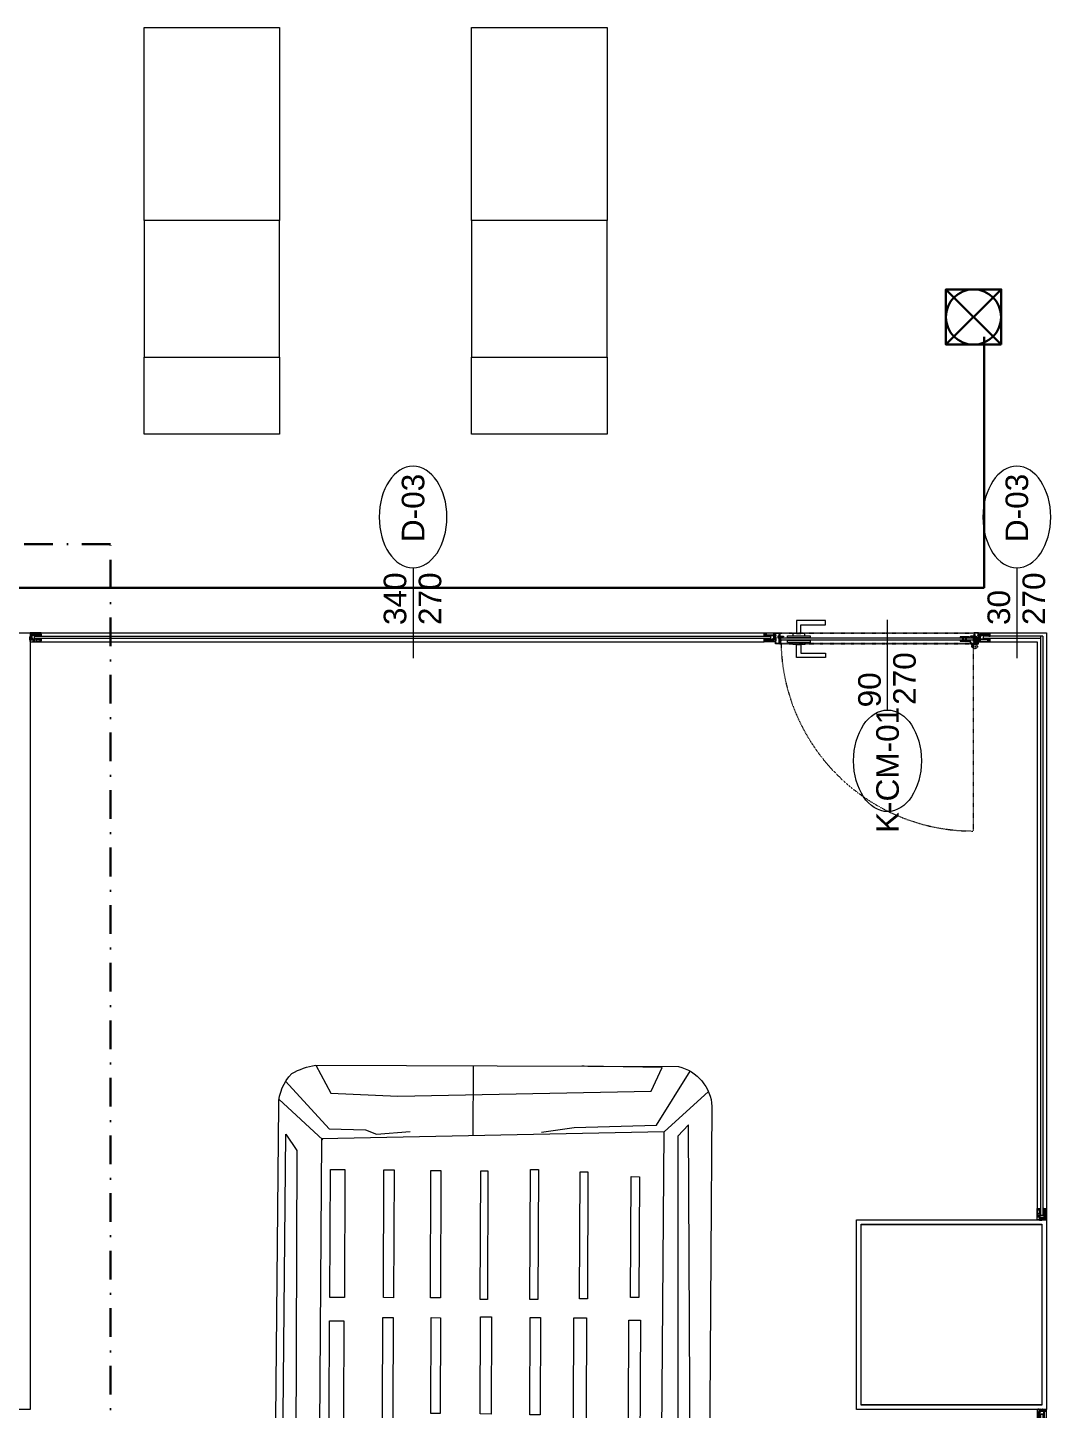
# Model space of a CAD drawing. Extents: x -3709 to 34975, y -230 to 8245.
# Drawn here: x 4032 to 4483, y 1010 to 1623 of the extents above; entities that cross this region are included whole.
import ezdxf
from ezdxf.enums import TextEntityAlignment as Align

# ---------------------------------------------------------------- set-up
doc = ezdxf.new("R2010")
doc.units = 0
doc.linetypes.add('DASHDOT', pattern=[25.4, 12.7, -6.35, 0, -6.35])
doc.linetypes.add('DOT2', pattern=[0.125, 0, -0.125])
doc.layers.get('0').update_dxf_attribs({"color": 9, "lineweight": 9})
for name, color, linetype, lineweight in [('0 @ 1', 9, 'Continuous', 9), ('01', 9, 'Continuous', 9), ('04', 9, 'Continuous', 9), ('05', 9, 'Continuous', 9), ('06C', 9, 'Continuous', 9), ('06D', 9, 'Continuous', 9), ('07K', 9, 'Continuous', 9), ('10', 9, 'Continuous', 9), ('14', 9, 'Continuous', 9), ('15', 9, 'Continuous', 9), ('20', 9, 'DOT2', 9), ('22', 8, 'Continuous', 9), ('E-DUVAR TİPİ FLAŞÖR', 7, 'Continuous', 30), ('E-KABLO', 7, 'Continuous', 30)]:
    doc.layers.add(name, color=color, linetype=linetype, lineweight=lineweight)
doc.styles.add('Arial', font='arial.ttf', dxfattribs={"height": 2.5})
pattern_1 = [(225, (-604.72494, -2171.82614), (-0.0883883476, 0.0883883476), []), (135, (-604.72494, -2171.82614), (0.0883883476, 0.0883883476), [])]

# ---------------------------------------------------------------- blocks, each defined once
blk = doc.blocks.new('p-kolon-80x80-vw')
at = {"layer": '01'}
blk.add_lwpolyline([(-40, -40), (-40, 40), (40, 40), (40, -40)], close=True, dxfattribs=at)
blk = doc.blocks.new('0_doorno')
blk.add_lwpolyline([(4.5, 0), (12.5, 0)])
blk.add_ellipse((0, 0), major_axis=(-4.5, 0), ratio=0.666667)
at = {"style": 'Arial'}
blk.add_attdef('YUKSEKLIK', text='', height=2, dxfattribs=at).set_placement((5, 5.9), align=Align.TOP_LEFT)
blk.add_attdef('KAPINO', text='', height=1.4, dxfattribs=at).set_placement((-0.02, -0.04), align=Align.MIDDLE)
blk.add_attdef('GENISLIK', text='', height=2, dxfattribs=at).set_placement((5, -1.89), align=Align.BOTTOM_LEFT)
blk = doc.blocks.new('p-araba-crafter-4')
for points in [[(-286.66, 85.3), (-228.87, 95.05), (404.45, 91.46, -0.193651), (418.34, 85.75, -0.09777), (422.09, 75.14), (422.09, -85.43, -0.334174), (404.45, -100.37), (-234.94, -98.4, -0.019253), (-284.75, -86.16, -0.261404), (-305.98, -46.17, 0.013308), (-308.9, 50.98, -0.283819), (-286.66, 85.3, -0.476839)], [(-291.17, 63.29), (-295.37, 53.21, 0.393869), (-300.41, 47.33, -0.060445), (-299.18, 18.9, -0.299249), (-302.26, 15.26), (-302.54, -6.3), (-299.46, -9.1), (-300.18, -38.07), (-296.15, -41.2), (-296.9, -54.42), (-255.99, -85.09), (-240.47, -84.73), (-237.65, -87.2), (-204.49, -87.91), (-197.79, -84.38), (-103.27, -77.33), (393.15, -79.18), (389.53, 72.44), (-122.36, 74.08), (-201.94, 84.73), (-283.51, 81.75)]]:
    blk.add_lwpolyline(points, format="xyb")
for points in [[(-44.01, 90.77), (391.53, 88.21), (384.21, 83.34), (-51.76, 83.11), (-50.67, 85.72), (-44.01, 90.77)], [(406.99, 91.47), (389, 71.9)], [(415.01, 88.5), (394, 69.11), (393.6, 52.96), (391.58, 48.11), (392.88, 33.28)], [(422.09, 75.14), (409.77, 68.45), (408.55, 38.69), (411.17, -73.43), (421.73, -78.22), (422.09, -43.67), (422.09, -42.71)], [(391.13, 5.27), (422.09, 5.27)], [(392.88, -24.88), (394.9, -39.42), (396.11, -75.77), (420.06, -90.68)], [(411.14, -98.75), (393.15, -79.18)], [(-50.79, -87.11), (-43.43, -93.88), (396.32, -89.99), (391.23, -85.32), (-50.72, -86.93)]]:
    blk.add_lwpolyline(points)
for points in [[(226.82, 68.61), (308.89, 68.61), (308.89, 62.21), (226.82, 62.21)], [(319.26, 68.45), (375.92, 68.45), (375.92, 62.05), (319.26, 62.05)], [(227.55, 44.95), (310.47, 44.95), (310.47, 40.47), (227.55, 40.47)], [(319.26, 44.78), (375.92, 44.78), (375.92, 40.3), (319.26, 40.3)], [(268.09, 23.57), (310.47, 23.57), (310.47, 19.5), (268.09, 19.5)], [(319.26, 23.99), (375.6, 23.99), (375.6, 19.51), (319.26, 19.51)], [(267.89, 1.78), (310.88, 1.78), (310.88, -3.1), (267.89, -3.1)], [(318.62, 1.93), (375.6, 1.93), (375.6, -1.27), (318.62, -1.27)], [(267.67, -20.22), (310.67, -20.22), (310.67, -24.87), (267.67, -24.87)], [(318.69, -20.07), (376.23, -20.07), (376.23, -23.66), (318.69, -23.66)], [(226.36, -39.6), (310.7, -39.6), (310.7, -45.13), (226.36, -45.13)], [(319.07, -42.06), (375.37, -42.06), (375.37, -45.55), (319.07, -45.55)], [(224.78, -63.99), (309.72, -63.99), (309.72, -69.02), (224.78, -69.02)], [(319.77, -64.64), (373.27, -64.64), (373.27, -68.36), (319.77, -68.36)]]:
    blk.add_lwpolyline(points, close=True)
blk = doc.blocks.new('p-crafter extra uzun')
at = {"rotation": 269.7808623825683}
blk.add_blockref('p-araba-crafter-4', (-3.6, -306.78), dxfattribs=at)
blk = doc.blocks.new('masa')
for points in [[(-5005, 21964.57), (-5065, 21964.57), (-5065, 22050), (-5005, 22050)], [(-5065, 21904), (-5005, 21904), (-5005, 21964.57), (-5065, 21964.57)], [(-5005, 21870), (-5065, 21870), (-5065, 21904), (-5005, 21904)]]:
    blk.add_lwpolyline(points, close=True)
blk = doc.blocks.new('p-strahle-alüminyumdoğramaprofili')
at = {"layer": '10'}
h = blk.add_hatch(dxfattribs=at)
h.set_pattern_fill('NET', color=256, angle=315, style=0)
h.set_pattern_definition(pattern_1)
h.paths.add_polyline_path([(-4.62, 2.65), (-4.68, 2.65), (-4.72, 2.75), (-4.72, 2.8), (-4.69, 2.8), (-4.69, 2.92), (-4.98, 2.92), (-4.98, 2.8), (-4.95, 2.8), (-4.99, 2.65), (-5.08, 2.66), (-5.25, 2.28), (-5.14, 2.28), (-5.14, 2.33), (-4.98, 2.52, 0.2599), (-4.9, 2.28), (-4.66, 2.28, 0.382682)])
h.paths.add_polyline_path([(-4.86, 2.52), (-4.67, 2.52, -2.16717)], flags=16)
h = blk.add_hatch(dxfattribs=at)
h.set_pattern_fill('NET', color=256, angle=315, style=0)
h.set_pattern_definition(pattern_1)
h.paths.add_polyline_path([(-4.62, 0.88), (-4.68, 0.88), (-4.72, 0.77), (-4.72, 0.73), (-4.69, 0.73), (-4.69, 0.6), (-4.98, 0.6), (-4.98, 0.73), (-4.95, 0.73), (-4.99, 0.88), (-5.08, 0.87), (-5.25, 1.24), (-5.14, 1.24), (-5.14, 1.2), (-4.98, 1.01, -0.2599), (-4.9, 1.24), (-4.66, 1.24, -0.382682)])
h.paths.add_polyline_path([(-4.86, 1), (-4.67, 1, 2.16717)], flags=16)
h = blk.add_hatch(dxfattribs=at)
h.set_pattern_fill('NET', color=256, angle=315, style=0)
h.set_pattern_definition([(225, (-608.45214, -2173.53612), (-0.0883883476, 0.0883883476), []), (135, (-608.45214, -2173.53612), (0.0883883476, 0.0883883476), [])])
h.paths.add_polyline_path([(-3.45, 2.28), (-3.45, 2.57), (-4.49, 2.57), (-4.49, 2.28)])
h = blk.add_hatch(dxfattribs=at)
h.set_pattern_fill('NET', color=256, angle=315, style=0)
h.set_pattern_definition([(225, (-608.45214, -2180.04526), (-0.0883883476, 0.0883883476), []), (135, (-608.45214, -2180.04526), (0.0883883476, 0.0883883476), [])])
h.paths.add_polyline_path([(-3.45, 0.93), (-3.45, 1.24), (-4.49, 1.24), (-4.49, 0.93)])
h = blk.add_hatch(dxfattribs=at)
h.set_pattern_fill('NET', color=256, angle=315, style=0)
h.set_pattern_definition([(225, (-629.50454, -2177.58922), (-0.0883883476, 0.0883883476), []), (135, (-629.50454, -2177.58922), (0.0883883476, 0.0883883476), [])])
h.paths.add_polyline_path([(0, 0.68), (0, 1.75), (-0.18, 1.75), (-0.18, 0.68)])
for points in [[(-5.08, 2.66), (-5.25, 2.28)], [(-5.09, 0.88), (-5.25, 1.24)], [(-4.98, 2.52), (-5.14, 2.33), (-5.14, 2.28)], [(-4.98, 1.01), (-5.14, 1.2), (-5.14, 1.24)], [(-4.92, 3.6), (-4.92, 3.16), (-4.61, 3.16), (-4.61, 2.87), (-4.52, 2.87), (-4.62, 2.65), (-4.68, 2.65), (-4.72, 2.75), (-4.72, 2.8), (-4.69, 2.8), (-4.69, 3.05), (-4.98, 3.05), (-4.98, 2.8), (-4.95, 2.8), (-4.99, 2.65), (-5.08, 2.66), (-5.07, 3.76), (-0.11, 3.76)], [(-4.69, 2.92), (-4.98, 2.92)], [(-4.71, 0.6), (-4.98, 0.6)], [(-2.83, 0.2), (-2.67, 0.2), (-2.67, -0.04), (-4.87, -0.04), (-4.87, 0.19), (-4.57, 0.19), (-4.57, 0.73), (-2.67, 0.73)], [(-4.52, 2.87), (-4.49, 2.87), (-4.49, 2.26)], [(-4.49, 0.93), (-4.49, 0.93), (-4.49, 1.26)], [(-3.45, 2.26), (-3.45, 2.57)], [(-3.45, 1.26), (-3.45, 0.93)], [(-2.08, 0.93), (-2.08, 2.57)], [(-0.18, 0.68), (0, 0.68), (0, 1.75)], [(-0.18, 1.75), (0, 1.75)]]:
    blk.add_lwpolyline(points, dxfattribs=at)
for points in [[(-0.18, 2.74), (-0.18, 2.21), (0, 2.21), (0, 2.08), (-0.18, 2.08), (-0.18, 0.43), (0, 0.43), (0, 0), (-0.12, 0), (-0.12, -0.24), (-5.09, -0.24), (-5.09, 0.88), (-4.98, 0.88), (-4.94, 0.7), (-4.99, 0.7), (-4.99, 0.33), (-4.71, 0.33), (-4.71, 0.88), (-4.56, 0.88), (-4.52, 0.93), (-1.28, 0.93), (-1.2, 1.22), (-0.9, 1.22), (-0.9, 0.62), (-0.58, 0.62), (-0.58, 2.74)], [(-2.03, 0.78), (-1.35, 0.78), (-1.35, 0.08), (-1.28, 0.04), (-1.28, -0.04), (-2.09, -0.04), (-2.09, 0.1), (-2.03, 0.15)]]:
    blk.add_lwpolyline(points, close=True, dxfattribs=at)
for points in [[(-0.57, 3.26), (-0.57, 3.62), (-4.89, 3.62), (-4.89, 3.65, 0.561743), (-4.97, 3.66, 0.595966), (-4.92, 3.6, -2.204878)], [(-4.67, 2.52), (-4.86, 2.52, 1)], [(-4.67, 1), (-4.86, 1, -1)], [(-4.61, 2.87), (-4.49, 3.45, -0.833203), (-4.18, 3.44, -0.447088)], [(-4.49, 2.57), (-1.23, 2.57, -0.414214), (-0.9, 2.25), (-0.9, 1.22)], [(-4.18, 3.44), (-4.18, 2.99, 0.414214), (-4.07, 2.89), (-0.82, 2.89), (-0.82, 3.62)], [(-2.67, 0.73), (-2.67, 0.32), (-2.83, 0.32, 1), (-2.83, 0.2, -1)], [(-0.11, 3.76), (-0.11, 3.62), (-0.45, 3.62), (-0.45, 3.14, -1), (-0.66, 3.14)], [(-0.66, 3.14, -0.305404), (-0.57, 3.26, -5.773092)]]:
    blk.add_lwpolyline(points, format="xyb", dxfattribs=at)
for centre, radius, start, end in [((-4.73, 2.47), 0.253, 168.66756, 234.12581), ((-4.73, 1.06), 0.253, 125.87419, 191.33244), ((-4.77, 2.44), 0.125, 139.54015, 40.45985), ((-4.77, 1.08), 0.125, 319.54015, 220.45985), ((-4.84, 2.48), 0.273, 305.97376, 36.42893), ((-4.84, 1.04), 0.273, 323.57107, 54.02624)]:
    blk.add_arc(centre, radius, start, end, dxfattribs=at)
blk = doc.blocks.new('*U685')
at = {"layer": '06D'}
for points in [[(4.95, 4), (611.04, 4)], [(4.95, 0), (611.02, 0)]]:
    blk.add_lwpolyline(points, dxfattribs=at)
at = {"layer": '15'}
for points in [[(1.96, 2.5), (614.03, 2.5)], [(614.03, 1.5), (1.96, 1.5)]]:
    blk.add_lwpolyline(points, dxfattribs=at)
at = {"layer": '0 @ 1', "linetype": 'Continuous', "xscale": -1}
blk.add_blockref('p-strahle-alüminyumdoğramaprofili', (-0.12, 0.24), dxfattribs=at)
at = {"layer": '0 @ 1', "linetype": 'Continuous'}
blk.add_blockref('p-strahle-alüminyumdoğramaprofili', (616.11, 0.24), dxfattribs=at)
blk = doc.blocks.new('g-kapı kolu-p')
for points in [[(11.85, 8.21), (-0.95, 8.21), (-0.95, 2.41), (0.95, 2.41), (0.95, 6.31), (11.85, 6.31), (11.85, 8.21)], [(11.85, -8.21), (-0.95, -8.21), (-0.95, -2.41), (0.95, -2.41), (0.95, -6.31), (11.85, -6.31), (11.85, -8.21)]]:
    blk.add_lwpolyline(points)
for points in [[(-5, 0.5), (5, 0.5), (5, 1.5), (-5, 1.5)], [(-2.65, 1.5), (2.65, 1.5), (2.65, 2.41), (-2.65, 2.41)], [(-5, -1.5), (5, -1.5), (5, -0.5), (-5, -0.5)], [(-2.65, -1.5), (2.65, -1.5), (2.65, -2.41), (-2.65, -2.41)]]:
    blk.add_lwpolyline(points, close=True)
blk = doc.blocks.new('k-cambölme-kapı-p')
at = {"layer": '10'}
h = blk.add_hatch(dxfattribs=at)
h.set_pattern_fill('NET', color=256, angle=135, style=0)
h.set_pattern_definition([(135, (3753.7029, 560.85184), (-0.0883883476, -0.0883883476), []), (225, (3753.7029, 560.85184), (0.0883883476, -0.0883883476), [])])
h.paths.add_polyline_path([(2.08, -0.06), (2.08, 0.02), (2.07, 0.04), (2.05, 0.07), (2.01, 0.09), (1.98, 0.1), (1.97, 0.1), (1.97, -0.29), (1.94, -0.29), (1.94, -0.43), (1.88, -0.49), (1.67, -0.49), (1.82, -0.29), (1.73, -0.29), (1.53, -0.5), (1.44, -0.5), (1.62, -0.32), (1.62, -0.29), (1.51, -0.29), (1.34, -0.42), (1.32, -0.44), (1.3, -0.48), (1.29, -0.51), (1.26, -0.57), (1.26, -0.31), (1.32, -0.29), (1.23, -0.29), (1.23, -0.53), (1.23, -0.59), (1.24, -0.62), (1.26, -0.64), (3.47, -0.64), (3.47, -0.58), (3.38, -0.35), (3.38, -0.3), (3.42, -0.25), (3.42, -0.2), (3.38, -0.16), (2.73, -0.16), (2.74, -0.2), (2.91, -0.2, -1), (2.91, -0.25)])
h.paths.add_polyline_path([(2.05, -0.18), (2.05, -0.21), (2.08, -0.23), (2.11, -0.24), (2.15, -0.25), (2.95, -0.27), (2.92, -0.29), (2.55, -0.29), (2.54, -0.31), (2.52, -0.33), (2.5, -0.34), (2.48, -0.34), (2.46, -0.34), (2.44, -0.32), (2.42, -0.3), (2.08, -0.3), (1.99, -0.11), (1.99, -0.07), (2.05, -0.07)], flags=16)
h.paths.add_polyline_path([(2.41, -0.34), (2.51, -0.5), (2.08, -0.5), (2.08, -0.34)], flags=16)
h.paths.add_polyline_path([(2.55, -0.33), (2.89, -0.33), (2.94, -0.33), (3.28, -0.34, 0.166992), (3.34, -0.55), (2.72, -0.55), (2.55, -0.36)], flags=16)
h.paths.add_polyline_path([(3.02, -0.22), (3.02, -0.2), (3.33, -0.2, 0.10606), (3.29, -0.33), (3.01, -0.27)], flags=16)
h = blk.add_hatch(dxfattribs=at)
h.set_pattern_fill('NET', color=256, angle=135, style=0)
h.set_pattern_definition([(45, (474.94443, 2280.71206), (0.0883883476, -0.0883883476), []), (315, (474.94443, 2280.71206), (-0.0883883476, -0.0883883476), [])])
h.paths.add_polyline_path([(87.27, -0.16), (87.26, -0.2), (87.09, -0.2, 1), (87.09, -0.25), (87.92, -0.25), (87.92, -0.01), (87.93, 0.03), (87.96, 0.05), (88, 0.07), (88.03, 0.07), (88.03, -0.29), (88.06, -0.29), (88.06, -0.43), (88.12, -0.49), (88.33, -0.49), (88.18, -0.29), (88.27, -0.29), (88.47, -0.5), (88.56, -0.5), (88.38, -0.32), (88.38, -0.29), (88.49, -0.29), (88.66, -0.42), (88.68, -0.44), (88.7, -0.48), (88.71, -0.51), (88.74, -0.57), (88.74, -0.31), (88.68, -0.29), (88.77, -0.29), (88.77, -0.53), (88.77, -0.59), (88.76, -0.62), (88.74, -0.64), (86.53, -0.64), (86.53, -0.58), (86.62, -0.35), (86.62, -0.3), (86.58, -0.25), (86.58, -0.2), (86.62, -0.16)])
h.paths.add_polyline_path([(87.28, -0.55), (87.45, -0.36), (87.45, -0.33), (87.11, -0.33), (87.06, -0.33), (87.03, -0.31), (86.99, -0.27), (86.98, -0.22), (86.98, -0.2), (86.67, -0.2, -0.292264), (86.66, -0.55)], flags=16)
h.paths.add_polyline_path([(87.48, -0.51), (87.59, -0.51), (87.53, -0.43)], flags=16)
h.paths.add_polyline_path([(87.56, -0.4), (87.69, -0.5), (87.92, -0.5), (87.92, -0.34), (87.59, -0.34)], flags=16)
h.paths.add_polyline_path([(87.62, -0.53), (87.71, -0.62), (87.71, -0.53)], flags=16)
for points in [[(1.97, -0.29), (1.97, 2.13), (2.05, 2.13), (2.05, 2.28, 0.414214), (1.89, 2.44), (0.08, 2.44, 0.414214), (0, 2.36), (0, -2.36, 0.414214), (0.08, -2.44), (2.05, -2.44), (2.05, -2.25), (2.05, -2.23), (2.05, -2.23), (2.05, -2.23), (2.05, -2.23), (2.05, -2.23), (2.05, -0.89)], [(88.03, -0.29), (88.03, 2.13), (87.95, 2.13), (87.95, 2.28, -0.414214), (88.11, 2.44), (89.92, 2.44, -0.414214), (90, 2.36), (90, -2.36, -0.414214), (89.92, -2.44), (87.95, -2.44), (87.95, -2.25), (87.95, -2.23), (87.95, -2.23), (87.95, -2.23), (87.95, -2.23), (87.95, -2.23), (87.95, -0.89)], [(1.51, -0.29), (1.34, -0.42), (1.32, -0.44), (1.3, -0.48), (1.29, -0.51), (1.26, -0.57), (1.26, -0.31), (1.32, -0.29), (1.23, -0.29), (1.23, -0.53), (1.23, -0.59), (1.24, -0.62), (1.26, -0.64), (3.47, -0.64), (3.47, -0.58), (3.38, -0.35), (3.38, -0.3), (3.42, -0.25), (3.42, -0.2), (3.38, -0.16), (2.73, -0.16), (2.74, -0.2), (2.91, -0.2, -1), (2.91, -0.25, -1)], [(88.49, -0.29), (88.66, -0.42), (88.68, -0.44), (88.7, -0.48), (88.71, -0.51), (88.74, -0.57), (88.74, -0.31), (88.68, -0.29), (88.77, -0.29), (88.77, -0.53), (88.77, -0.59), (88.76, -0.62), (88.74, -0.64), (86.53, -0.64), (86.53, -0.58), (86.62, -0.35), (86.62, -0.3), (86.58, -0.25), (86.58, -0.2), (86.62, -0.16), (87.27, -0.16), (87.26, -0.2), (87.09, -0.2, 1), (87.09, -0.25, 1)], [(86.66, -0.55), (87.28, -0.55), (87.45, -0.36), (87.45, -0.33), (87.11, -0.33), (87.06, -0.33), (87.03, -0.31), (86.99, -0.27), (86.98, -0.22), (86.98, -0.2), (86.67, -0.2, 1)]]:
    blk.add_lwpolyline(points, format="xyb", dxfattribs=at)
for points in [[(1.82, 2.27), (0.16, 2.27), (0.16, 2.03), (0.38, 2.03), (0.38, 1.92), (0.22, 1.92), (0.22, 1.16), (0.35, 1.16), (0.35, -0.41), (0.22, -0.41), (0.22, -1.23), (0.36, -1.23), (0.36, -1.38), (0.16, -1.38), (0.16, -2.24), (1.82, -2.24), (1.82, -1.72), (1.62, -1.72), (1.62, -1.58), (1.82, -1.58), (1.82, -1.37), (1.61, -1.37), (1.61, -1.24), (1.74, -1.24), (1.74, -0.85), (1.06, -0.85), (1.06, -0.13), (1.5, -0.13), (1.5, 1.92), (1.57, 2.03), (1.82, 2.03), (1.82, 2.27)], [(0.69, 3.63), (0.69, 2.44)], [(0.69, 2.27), (0.69, -0.24), (1.06, -0.24)], [(1.06, 2.44), (1.06, 2.86)], [(1.06, -0.13), (1.06, 2.27)], [(1.5, 1.92), (1.06, 1.92)], [(1.17, 1.92), (1.17, -0.13)], [(2.91, -0.25), (2.08, -0.06), (2.08, 0.02), (2.07, 0.04), (2.05, 0.07), (2.01, 0.09), (1.98, 0.1), (1.97, 0.1)], [(3.84, 0.88), (2.63, 3.22)], [(4.07, 1.27), (2.67, 3.99)], [(8.14, 0.88), (8.14, 1.27), (4.07, 1.27)], [(5.3, 0.88), (5.3, -0.16)], [(5.5, 1.27), (5.77, 0.97), (5.77, 0.88)], [(5.59, 0.88), (5.59, -0.16)], [(6.76, 1.27), (6.49, 0.97), (6.49, 0.88)], [(6.67, 0.88), (6.67, -0.16)], [(6.96, 0.88), (6.96, -0.16)], [(87.09, -0.25), (87.92, -0.25), (87.92, -0.01), (87.93, 0.03), (87.96, 0.05), (88, 0.07), (88.03, 0.07)], [(88.18, 2.27), (89.84, 2.27), (89.84, 2.03), (89.62, 2.03), (89.62, 1.92), (89.78, 1.92), (89.78, 1.16), (89.65, 1.16), (89.65, -0.41), (89.78, -0.41), (89.78, -1.23), (89.64, -1.23), (89.64, -1.38), (89.84, -1.38), (89.84, -2.24), (88.18, -2.24), (88.18, -1.72), (88.38, -1.72), (88.38, -1.58), (88.18, -1.58), (88.18, -1.37), (88.39, -1.37), (88.39, -1.24), (88.26, -1.24), (88.26, -0.85), (88.94, -0.85), (88.94, -0.13), (88.5, -0.13), (88.5, 1.92), (88.43, 2.03), (88.18, 2.03), (88.18, 2.27)], [(2.05, -0.89), (3.59, -0.89), (3.59, -0.64), (1.23, -0.64), (1.23, -0.29), (1.97, -0.29)], [(1.62, -0.29), (1.62, -0.32), (1.44, -0.5), (1.53, -0.5), (1.73, -0.29)], [(1.82, -0.29), (1.67, -0.49), (1.88, -0.49), (1.94, -0.43), (1.94, -0.29)], [(3.34, -0.55), (2.72, -0.55), (2.55, -0.36), (2.55, -0.33), (2.89, -0.33), (2.94, -0.33)], [(3.28, -0.34), (3.28, -0.34), (2.94, -0.33)], [(3.01, -0.27), (3.02, -0.22), (3.02, -0.2), (3.33, -0.2)], [(3.01, -0.27), (3.29, -0.33), (3.29, -0.33)], [(4.06, -0.16), (4.06, -0.55), (8.14, -0.55)], [(8.14, -0.55), (8.14, -0.16)], [(87.95, -0.89), (86.41, -0.89), (86.41, -0.64), (88.77, -0.64), (88.77, -0.29), (88.03, -0.29)], [(87.59, -0.51), (87.53, -0.43), (87.48, -0.51), (87.59, -0.51)], [(88.18, -0.29), (88.33, -0.49), (88.12, -0.49), (88.06, -0.43), (88.06, -0.29)], [(88.38, -0.29), (88.38, -0.32), (88.56, -0.5), (88.47, -0.5), (88.27, -0.29)]]:
    blk.add_lwpolyline(points, dxfattribs=at)
at = {"layer": '10', "linetype": 'DASHDOT', "ltscale": 0.05}
for points in [[(3.22, 3.63), (0.2, 3.63)], [(1.71, 2.14), (1.71, 4.9)], [(6.13, 1.44), (6.13, -0.55)]]:
    blk.add_lwpolyline(points, dxfattribs=at)
at = {"layer": '10'}
for points in [[(1.99, -0.07), (2.05, -0.07), (2.05, -0.18), (2.05, -0.21), (2.08, -0.23), (2.11, -0.24), (2.15, -0.25), (2.95, -0.27), (2.92, -0.29), (2.55, -0.29), (2.54, -0.31), (2.52, -0.33), (2.5, -0.34), (2.48, -0.34), (2.46, -0.34), (2.44, -0.32), (2.42, -0.3), (2.08, -0.3), (1.99, -0.11)], [(2.08, -0.5), (2.08, -0.34), (2.41, -0.34), (2.51, -0.5), (2.51, -0.5)], [(87.92, -0.5), (87.92, -0.34), (87.59, -0.34), (87.56, -0.4), (87.69, -0.5)], [(87.62, -0.53), (87.71, -0.53), (87.71, -0.62)]]:
    blk.add_lwpolyline(points, close=True, dxfattribs=at)
blk.add_circle((1.71, 3.65), 1.02, dxfattribs=at)
for centre, start, end in [((3.6, -0.37), 176.14303, 214.06492), ((3.6, -0.37), 148.89788, 173.11441), ((86.4, -0.37), 325.93508, 31.10212)]:
    blk.add_arc(centre, 0.322, start, end, dxfattribs=at)
at = {"layer": '15', "linetype": 'DOT2'}
blk.add_lwpolyline([(2.48, 0.36), (2.48, 85.36)], dxfattribs=at)
at = {"layer": '15'}
blk.add_lwpolyline([(2.58, 0.88), (87.42, 0.88), (87.52, 0.78), (87.52, -0.05), (87.42, -0.16), (2.58, -0.16), (2.58, -0.16), (2.48, -0.05), (2.48, 0.78), (2.58, 0.88)], dxfattribs=at)
at = {"layer": '15', "linetype": 'DOT2'}
blk.add_arc((2.48, 0.36), 85.04, 0, 90, dxfattribs=at)
at = {"layer": '20'}
for p, q in [((87.95, 2.43), (2.05, 2.43)), ((87.95, 2.13), (2.05, 2.13)), ((87.95, -2.23), (2.05, -2.23)), ((87.95, -2.44), (2.05, -2.44))]:
    blk.add_line(p, q, dxfattribs=at)
at = {"layer": '06C', "xscale": -1}
blk.add_blockref('g-kapı kolu-p', (79.64, 0.38), dxfattribs=at)
blk = doc.blocks.new('*U666')
at = {"layer": '06D'}
for points in [[(4.95, 4), (325.04, 4)], [(4.95, 0), (325.03, 0)]]:
    blk.add_lwpolyline(points, dxfattribs=at)
at = {"layer": '15'}
for points in [[(1.96, 2.5), (328.03, 2.5)], [(328.03, 1.5), (1.96, 1.5)]]:
    blk.add_lwpolyline(points, dxfattribs=at)
at = {"layer": '0 @ 1', "linetype": 'Continuous', "xscale": -1}
blk.add_blockref('p-strahle-alüminyumdoğramaprofili', (-0.12, 0.24), dxfattribs=at)
at = {"layer": '0 @ 1', "linetype": 'Continuous'}
blk.add_blockref('p-strahle-alüminyumdoğramaprofili', (330.11, 0.24), dxfattribs=at)
blk = doc.blocks.new('p-Ltrimlinedograma')
at = {"layer": '06D'}
for points in [[(-30, 260), (0, 260), (0, 4.95)], [(-30, 256), (-4, 256), (-4, 4.96)]]:
    blk.add_lwpolyline(points, dxfattribs=at)
at = {"layer": '15'}
for points in [[(-1.5, 258.5), (-28.04, 258.5)], [(-2.5, 257.5), (-28.04, 257.5)], [(-2.5, 1.96), (-2.5, 258.5)], [(-1.5, 258.5), (-1.5, 1.96)]]:
    blk.add_lwpolyline(points, dxfattribs=at)
at = {"layer": '0 @ 1', "linetype": 'Continuous'}
for p, rotation in [((-30.12, 259.76), 180), ((-3.76, -0.12), 270)]:
    blk.add_blockref('p-strahle-alüminyumdoğramaprofili', p, dxfattribs=dict(at, rotation=rotation))
blk = doc.blocks.new('100_DUVAR TİPİ FLAŞÖR 085')
at = {"layer": 'E-DUVAR TİPİ FLAŞÖR', "color": 4}
blk.add_line((-1.224, 2.448), (1.224, 0), dxfattribs=at)
blk.add_lwpolyline([(-1.224, 0), (-1.224, 2.448), (1.224, 2.448), (1.224, 0)], close=True, dxfattribs=at)
blk.add_lwpolyline([(1.224, 2.448), (-1.224, 0)], dxfattribs=at)
blk.add_circle((0, 1.224), 1.224, dxfattribs=at)

msp = doc.modelspace()

# ---------------------------------------------------------------- linework, layer by layer
at = {"layer": '14'}
msp.add_lwpolyline([(3608.84, 1094.5), (3682.83, 1094.5), (3682.84, 1029.5), (4013.84, 1029.5), (4013.84, 1354.5), (4032.84, 1354.5), (4032.84, 1010.5), (3682.84, 1010.5)], dxfattribs=at)
msp.add_lwpolyline([(4398.84, 1094.5), (4482.84, 1094.5), (4482.84, 1010.5), (4398.84, 1010.5)], close=True, dxfattribs=at)
at = {"layer": 'E-KABLO', "color": 5, "linetype": 'Continuous'}
for p in [(4455.31, 1485.49), (3573.84, 1374.4)]:
    msp.add_line(p, (4455.31, 1374.4), dxfattribs=at)
at = {"layer": 'E-KABLO', "color": 6, "linetype": 'DASHDOT'}
for p, q in [((4068.51, 1393.69), (3977.6, 1393.69)), ((4068.51, 838.59), (4068.51, 1393.69))]:
    msp.add_line(p, q, dxfattribs=at)

# ---------------------------------------------------------------- block references
at = {"linetype": 'Continuous'}
for p in [(4032.85, 1350.5), (4032.85, 1350.4)]:
    msp.add_blockref('*U666', p, dxfattribs=at)
for name, p in [('p-Ltrimlinedograma', (4482.84, 1094.5)), ('p-Ltrimlinedograma', (4482.84, 1094.4)), ('p-kolon-80x80-vw', (4440.84, 1052.5)), ('p-kolon-80x80-vw', (4440.84, 1052.4))]:
    msp.add_blockref(name, p)
at = {"linetype": 'Continuous', "rotation": 270}
for p in [(4478.84, 1010.49), (4478.84, 1010.39)]:
    msp.add_blockref('*U685', p, dxfattribs=at)
at = {"layer": '04', "rotation": 180}
msp.add_blockref('p-crafter extra uzun', (4229.27, 433.78), dxfattribs=at)
at = {"layer": '05'}
for p in [(9148.34, -20427.5), (9293.34, -20427.5)]:
    msp.add_blockref('masa', p, dxfattribs=at)
at = {"layer": '07K', "rotation": 180}
msp.add_blockref('k-cambölme-kapı-p', (4452.84, 1352.06), dxfattribs=at)
at = {"layer": '22'}
ref = msp.add_blockref('0_doorno', (4202.43, 1405.71), dxfattribs=dict(at, xscale=-5, yscale=5, zscale=5, rotation=90))
ref.add_attrib('KAPINO', 'D-03', dxfattribs={"layer": '0', "height": 10, "rotation": 90, "style": 'Arial'}).set_placement((4202.43, 1409.76), align=Align.MIDDLE)
ref.add_attrib('GENISLIK', '340', dxfattribs={"layer": '0', "height": 10, "rotation": 90, "style": 'Arial'}).set_placement((4202.43, 1357.89), align=Align.BOTTOM_LEFT)
ref.add_attrib('YUKSEKLIK', '270', dxfattribs={"layer": '0', "height": 10, "rotation": 90, "style": 'Arial'}).set_placement((4204.93, 1357.89), align=Align.TOP_LEFT)
ref = msp.add_blockref('0_doorno', (4469.77, 1405.71), dxfattribs=dict(at, xscale=-5, yscale=5, zscale=5, rotation=90))
ref.add_attrib('KAPINO', 'D-03', dxfattribs={"layer": '0', "height": 10, "rotation": 90, "style": 'Arial'}).set_placement((4469.77, 1409.76), align=Align.MIDDLE)
ref.add_attrib('GENISLIK', '30', dxfattribs={"layer": '0', "height": 10, "rotation": 90, "style": 'Arial'}).set_placement((4469.77, 1357.89), align=Align.BOTTOM_LEFT)
ref.add_attrib('YUKSEKLIK', '270', dxfattribs={"layer": '0', "height": 10, "rotation": 90, "style": 'Arial'}).set_placement((4472.27, 1357.89), align=Align.TOP_LEFT)
ref = msp.add_blockref('0_doorno', (4412.51, 1297.76), dxfattribs=dict(at, xscale=5, yscale=5, zscale=5, rotation=90))
ref.add_attrib('KAPINO', 'K-CM-01', dxfattribs={"layer": '0', "height": 10, "rotation": 90, "style": 'Arial'}).set_placement((4412.51, 1293.72), align=Align.MIDDLE)
ref.add_attrib('GENISLIK', '90', dxfattribs={"layer": '0', "height": 10, "rotation": 90, "style": 'Arial'}).set_placement((4412.51, 1321.42), align=Align.BOTTOM_LEFT)
ref.add_attrib('YUKSEKLIK', '270', dxfattribs={"layer": '0', "height": 10, "rotation": 90, "style": 'Arial'}).set_placement((4415.01, 1322.53), align=Align.TOP_LEFT)
at = {"layer": 'E-DUVAR TİPİ FLAŞÖR', "xscale": 10, "yscale": 10, "zscale": 10, "rotation": 90}
msp.add_blockref('100_DUVAR TİPİ FLAŞÖR 085', (4462.83, 1494.33), dxfattribs=at)

doc.saveas('drawing.dxf')
